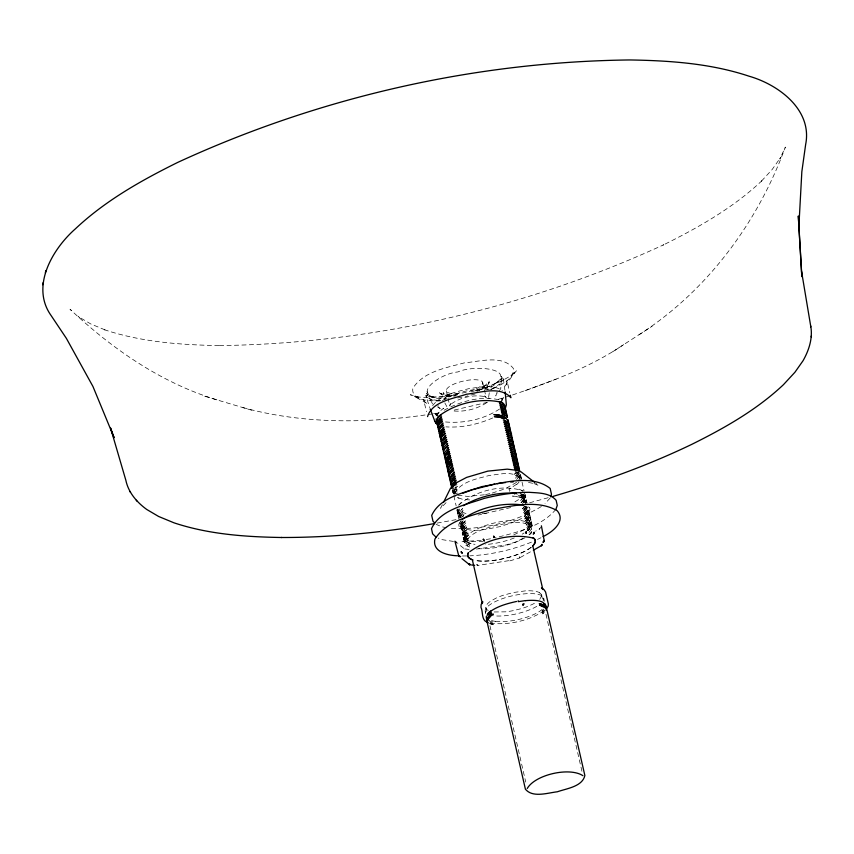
<?xml version="1.0" encoding="UTF-8"?>
<svg xmlns="http://www.w3.org/2000/svg" width="854" height="854" viewBox="0 0 854 854"><rect width="100%" height="100%" fill="white"/><g stroke="black" fill="none" stroke-linecap="round" stroke-linejoin="round"><path stroke-width="0.64" stroke-dasharray="4.27 3.2" d="M486.695 611.517L485.809 606.788L487.303 603.991A28.449 8.786 -12.9 0 1 490.879 600.981L496.27 598.014A28.983 8.956 -12.9 0 1 503.027 595.323L513.286 592.537L525.488 590.851A28.865 8.914 -12.9 0 1 532.063 590.883L535.704 591.363A28.63 8.85 -12.9 0 1 539.675 592.74M509.774 560.886L519.371 558.068L519.499 556.979M437.921 407.219L438.081 405.415M497.092 392.146L495.758 395.936L497.871 393.075M501.778 400.227L501.96 398.21L502.451 400.377M541.671 595.654L539.792 599.369M489.278 392.787L488.52 398.028L488.627 396.768L489.054 398.637M478.005 565.231L476.724 564.537L477.664 565.433L509.571 560.555L509.422 561.067M477.386 565.423L477.023 564.996L477.386 565.444M519.499 557.972L519.627 556.925M459.516 522.541L458.758 524.751L459.217 526.897L458.908 525.541C470.447 534.23 486.983 528.861 500.028 526.619C510.5 522.915 524.858 520.417 530.003 509.368L529.544 507.223L529.854 508.578L527.964 506.71M506.134 384.631L506.998 380.735L509.774 392.819M457.915 508.888L457.125 510.532L457.466 512.816L458.908 514.727L463.21 516.638L460.455 515.272L459.078 513.435L458.747 511.354L459.9 508.973M453.655 487.741L452.449 490.217L453.282 494.53M455.257 488.659L454.093 491.029L455.801 494.946M454.574 493.078C461.566 481.261 477.29 478.763 489.555 475.4C499.238 474.546 511.952 470.49 519.883 477.952L520.182 479.895M460.37 511.012L459.217 513.393L460.925 517.3M460.84 513.062L459.687 515.432L460.007 517.513M460.157 517.471L461.309 515.09M461.555 523.587L462.708 521.218M463.178 523.246L462.025 525.626L462.345 527.697L463.722 529.544L466.476 530.921L462.174 529L460.733 527.089L460.37 524.815L463.114 520.63M461.309 528.893L465.857 522.84L464.811 523.865M463.637 525.295L462.484 527.665L462.815 529.747L464.192 531.583L466.946 532.96L462.644 531.039L461.181 529.01M463.423 531.743L464.576 529.373M465.046 531.412L463.893 533.782L464.683 537.903L466.06 539.739L468.814 541.116L464.512 539.194L463.071 537.283L462.708 535.01L463.914 532.533L467.255 528.957L466.22 529.982M464.352 535.821L467.714 530.996L463.178 537.049L463.541 539.322L464.982 541.233L469.284 543.155L466.53 541.778L465.142 539.931L464.822 537.86L465.974 535.49M464.106 541.126L468.654 535.074L467.618 536.098M466.444 537.529L465.291 539.899L465.611 541.98L466.999 543.817L469.743 545.194L465.441 543.272L463.978 541.244M452.919 492.256L457.466 486.204L456.42 487.228M459.377 517.866L463.519 512.646L462.484 513.67M461.117 520.299L459.911 522.765L460.274 525.05L461.704 526.961L466.006 528.882L463.263 527.505L461.875 525.669L461.085 521.548M458.779 510.105L457.563 512.581L457.936 514.855L461.288 517.727M442.351 504.725L440.6 508.258L446.247 502.494M436.01 415.994L439.159 411.788L443.642 408.191L442.703 409.279M436.768 415.599L440.194 410.763M517.129 473.981L518.314 471.728M519.969 472.55L515.421 478.347L518.784 473.767L518.495 471.814M520.428 474.589L516.926 479.372M519.67 478.977L520.897 476.628L520.566 474.472L517.257 471.846M520.139 481.015L521.367 478.667C521.677 475.283 518.036 473.789 515.378 472.945L517.962 474.248L519.424 475.891L519.712 477.845M523.438 494.092L520.075 498.672L513.286 502.867M525.082 494.914L520.534 500.711L523.908 496.131L523.609 494.178M523.192 500.412L524.367 498.17L524.078 496.217L522.733 494.509L520.033 493.26M523.651 502.451L524.836 500.209L523.203 496.558L514.428 494.22M525.253 503.369L526.491 501.031C526.64 496.131 520.374 495.341 516.809 494.402M525.061 508.568L526.235 506.326M525.52 510.607L526.704 508.365L526.416 506.411L524.954 504.757M527.889 507.148L523.342 512.944L524.377 511.93M526.459 514.684L527.644 512.443L527.345 510.489L523.299 507.532L527.441 509.379L528.978 511.226M528.818 511.226L524.271 517.022L525.317 516.008M526.929 516.723L528.103 514.482L527.815 512.528L523.769 509.571C526.427 510.414 530.067 511.92 529.758 515.304L525.21 521.1L526.245 520.086M527.388 518.762L528.573 516.521L528.284 514.567L524.239 511.61C526.897 512.453 530.537 513.959 530.227 517.343L525.68 523.139L529.042 518.559L528.754 516.606L527.292 514.951L524.698 513.649C527.366 514.492 530.996 515.997 530.686 519.381L526.139 525.178L527.185 524.164M528.327 522.84L529.512 520.598M528.797 524.879L529.971 522.637L529.213 518.645L525.167 515.688C527.836 516.531 531.466 518.036 531.156 521.42L526.608 527.217L527.644 526.203M529.256 526.918L530.441 524.676L530.153 522.723L526.107 519.766C528.765 520.609 532.405 522.114 532.095 525.498L528.583 530.281M432.626 405.607C441.048 394.761 456.079 391.954 468.718 388.687C479.628 387.278 492.502 384.108 502.376 390.481M444.165 399.576L447.272 395.882M445.713 397.409L444.838 399.651L443.205 392.594L443.824 393.737L446.877 394.975L455.94 395.466M499.28 391.164L500.754 388.527L501.447 376.272L501.245 378.546L499.771 381.033L502.462 377.852L495.363 383.606L497.508 382.165L491.84 385.229L477.813 390.748M503.839 397.27L500.487 402.426M505.141 386.051L514.919 372.141M540.828 527.206L539.354 529.202L539.92 528.701L535.65 531.124M509.411 491.306L509.987 490.548L508.941 489.257L517.855 483.449M459.74 508.952L457.733 512.656L458.171 514.706L456.442 507.159M518.122 481.112L520.759 476.639L520.321 474.6L524.068 490.943M550.136 498.053L545.033 503.561M555.858 509.411C540.902 527.003 516.499 532.437 495.021 537.881M543.891 609.19L541.938 611.186L543.859 609.489M543.347 611.539L544.212 610.546M544.5 611.902L542.546 613.898L544.489 612.211M513.649 373.945L516.617 370.625L509.817 376.635L512.912 374.564L501.693 380.991L487.431 386.905L476.745 390.331M458.609 505.173C475.411 490.698 502.067 483.62 523.353 490.975M458.972 504.895L461.181 502.451M461.768 517.14L463.989 514.684L462.943 515.709M516.67 471.942L514.482 474.269L515.528 473.255M518.271 472.86L514.951 476.308L515.987 475.294M516.617 479.617L519.253 475.806L518.954 473.853L514.909 470.906M516.819 484.474L518.997 482.147M522.509 503.775L526.021 498.992L525.69 496.836L522.402 494.188M524.591 506.529L522.402 508.867L524.964 506.219M526.192 507.447L522.872 510.905L523.908 509.891M528.274 530.515L530.91 526.715L530.612 524.762L526.566 521.805C529.234 522.648 532.864 524.153 532.554 527.537L529.053 532.32M529.202 534.604L531.754 531.957L530.195 530.996L531.369 528.765L531.081 526.811C521.089 518.485 505.91 523.94 494.349 525.744C484.218 529.096 471.248 531.807 465.761 541.948L467.469 545.855L470.223 547.233L465.91 545.311L464.469 543.4L463.647 539.087L468.184 533.035L467.149 534.06M530.654 533.045L531.754 531.957M455.961 485.189L456.997 484.165M461.555 509.592L462.59 508.568L459.249 512.133L458.032 514.61L458.406 516.894M462.014 511.631L463.049 510.607L459.708 514.183L458.502 516.659L458.844 518.816M464.352 521.826L465.387 520.801L460.84 526.843L461.672 531.167L463.114 533.077L467.416 534.999L464.661 533.622L463.274 531.775M465.75 527.943L466.786 526.918L463.444 530.494L462.238 532.971L462.601 535.244L464.042 537.155L468.344 539.077L465.59 537.7L464.213 535.853M522.05 501.736L521.004 502.75L524.324 499.291L525.552 496.953L525.221 494.797M525.776 518.047L524.74 519.061L529.288 513.265L528.487 509.069L524.281 505.984M528.114 528.242L527.078 529.256L531.626 523.459C531.935 520.075 528.295 518.57 525.637 517.727L529.683 520.684M544.19 610.856L542.247 612.542L543.048 611.902M516.563 482.371L505.109 488.808L492.192 493.078M639.027 334.747C706.578 291.331 756.815 223.876 784.655 148.959L785.402 147.101L779.777 159.004L780.823 157.179L772.133 169.54L760.455 182.222L761.821 180.813C732.924 208.056 698.006 227.772 662.629 245.311L663.825 244.724C524.826 308.732 371.842 343.692 218.795 345.592L220.151 345.603C181.219 344.941 141.721 342.155 104.551 329.783L106.398 330.466L90.812 323.976L78.056 316.471L79.796 317.667M544.35 610.727C528.722 620.858 509.037 625.309 490.559 623.217M446.941 396.107L449.204 394.527M442.393 400.643C456.933 391.687 475.027 387.47 492 389.872M486.641 402.725C476.447 409.386 463.487 412.375 451.414 410.71M499.537 409.023C483.748 419.538 463.765 423.669 444.987 421.908M512.56 394.954C551.022 381.685 589.858 367.636 623.708 344.589M612.681 351.752L652.178 326.196M541.383 506.507C513.98 522.819 481.122 530.281 449.343 528.274M444.112 410.23C460.776 401.241 481.208 395.306 499.996 400.024M522.968 538.255L516.745 541.671L506.144 544.959L476.457 549.047M529.021 534.85L531.327 533.547M519.595 557.833L519.766 557.118M530.419 551.855L519.125 558.132M524.932 537.817C510.916 545.514 494.637 549.079 478.699 548.748M480.631 389.755C484.282 387.727 489.886 385.101 489.588 380.179L488.456 383.393L488.99 382.645L487.122 384.46L481.144 388.111L475.059 390.588M484.25 387.502L487.602 389.168C524.634 368.287 473.394 364.348 457.936 371.938C437.184 373.913 406.76 398.818 446.717 398.882M440.611 400.772C432.028 400.836 411.308 401.86 412.77 388.431C423.435 371.394 446.311 367.818 464.277 362.886C479.574 361.626 502.483 354.346 513.51 368.608C514.183 380.393 499.014 385.271 490.559 389.691L499.857 384.012L499.12 384.663L503.486 379.283L503.07 380.318L503.273 377.948L504.97 390.577M537.518 539.418L540.956 537.742M475.795 390.972L483.876 386.595L486.193 384.14L486.31 382.827L487.912 389.894L487.602 389.168M476.927 391.367L479.702 390.161M490.527 389.68L495.875 387.342M492.715 417.958C478.101 424.353 461.95 427.961 445.959 426.861M513.724 534.914L525.349 529.128L530.718 524.025L528.743 526.822C531.519 524.356 530.227 519.969 526.715 519.093M531.412 542.151C511.824 550.019 490.922 554.801 469.817 555.847M525.007 390.748L556.221 379.101M498.352 399.32L510.137 395.733M475.112 393.972L465.345 396.512M471.194 391.847L474.525 390.94M487.517 402.309L453.218 410.304M529.651 502.76L551.449 496.825M510.703 507.575L478.155 515.069M485.606 494.583L489.993 493.58M457.616 394.815L443.151 396.939L427.843 397.74L415.108 396.736L418.834 397.259L410.294 394.729L416.699 397.377L414.425 396.437L427.427 403.664L424.854 401.839L423.648 399.629L426.424 411.713M437.109 523.096L459.303 519.061M453.698 396.213L456.015 395.829M457.648 397.921L462.035 397.195M484.367 494.786L467.65 496.42L457.957 495.224M486.278 539.493L492.598 538.436M432.402 413.902C369.035 423.605 303.191 424.555 241.084 407.07M433.618 413.72L438.476 412.984M482.275 513.681L488.691 512.806L488.541 512.283M457.53 394.697L446.119 394.996L440.579 393.619L441.39 394.068L439.105 391.623L439.927 393.416L442.297 394.964L451.061 396.459M451.115 396.491L432.402 396.918L434.985 397.291L426.274 395.124L430.096 396.832L427.79 395.199L426.712 393.214L432.839 404.241M481.218 540.326L459.58 541.81M483.279 541.671L472.219 541.468L464.939 539.312L466.647 540.251C463.039 538.522 464.416 533.91 467.095 531.999C460.391 535.864 464.288 543.528 471.12 543.592M435.978 400.921L440.707 400.761L431.206 399.576L432.167 399.843L426.082 396.832L426.904 397.58L425.794 395.519L429.765 407.625M462.462 555.975L467.629 555.954M469.689 499.921L462.74 499.398L454.723 496.452M453.485 541.436L441.753 539.6L438.251 538.084M494.199 611.976L505.376 611.838A28.63 8.85 -12.9 0 0 513.233 610.631L520.94 608.742A29.057 8.978 -12.9 0 0 528.167 606.244L532.394 604.365A28.31 8.753 -12.9 0 0 535.96 602.38M469.017 549.442L464.17 548.866L464.992 549.325L457.68 543.432M481.966 387.097L488.541 389.52M528.498 482.446L532.907 483.321M446.781 527.772L441.667 526.747L436.116 524.345M525.306 502.248L525.018 500.295L523.555 498.64L520.961 497.338L512.517 496.078C517.236 496.59 526.438 496.644 526.95 503.07M465.985 513.596L459.516 511.194L458.139 509.347M71.501 310.6L70.017 309.244C112.525 349.233 162.217 383.606 218.645 400.377M204.768 396.256L253.168 410.657M454.787 485.648L456.217 486.129M455.257 487.687L456.687 488.168L454.851 487.25M525.093 518.517C532.768 518.837 533.366 527.452 527.131 530.58A32.601 10.077 -12.9 0 0 514.322 520.267A32.601 10.077 -12.9 0 0 472.977 531.209A32.601 10.077 -12.9 0 0 474.995 544.372M534.006 483.545L538.789 485.616L535.682 483.204M520.534 494.082L523.716 495.459L525.509 497.231L524.356 492.203M489.363 623.505L494.797 625.149L490.474 623.762M488.744 620.783L492.502 622.064L488.84 620.42M490.143 622.417L492.811 623.431L489.043 622.15M519.093 489.182L521.805 490.431L523.15 492.139M520.502 495.299L524.548 498.256M454.403 488.83L457.157 490.207L453.805 488.766M453.314 490.335L457.616 492.246L454.872 490.869L453.485 489.032M458.086 494.285L455.331 492.907L453.634 489M455.694 493.324L453.784 492.374L452.321 490.335M457.2 497.455L459.025 498.373M461.854 521.388L464.608 522.755L461.267 521.324M460.776 522.883L465.078 524.794L462.324 523.427L460.946 521.591M520.961 497.338L525.018 500.295M526.032 503.262L521.901 501.415L524.484 502.718M522.829 505.493L525.423 506.796L526.886 508.45L527.174 510.404L523.812 514.983L527.121 511.525L528.359 509.187L528.018 507.03M438.134 407.411L440.248 408.522L438.412 407.219M438.796 416.41L433.608 413.187M454.787 493.847L452.983 492.064L453.559 494.583M527.089 502.953L525.573 501.223L521.431 499.376L525.477 502.333M454.253 494.413L452.791 492.384M461.406 523.619L462.793 525.466L465.547 526.843L461.245 524.922L459.772 522.894M444.806 402.874L447.613 408.02M427.117 391.73L427.779 392.947M428.164 393.683L428.815 394.879M431.59 402.127L432.583 403.974M436.757 414.959L435.807 413.208L436.554 416.464M485.798 607.642L486.524 609.18A28.139 8.7 -12.9 0 0 488.253 610.461M543.667 598.035L544.414 601.301M541.532 594.832L542.717 600.01M545.973 614.218L582.364 773.126M482.723 382.592L486.193 397.708L484.538 395.946L486.31 396.939C473.927 393.972 459.399 397.356 449.45 405.287L450.613 403.643L449.802 405.96L446.332 390.833M489.94 625.736L525.744 782.061M485.285 611.592L485.787 613.77M453.848 495.832L456.153 505.899M456.975 510.66L458.438 512.688L462.74 514.599L459.986 513.233L458.609 511.386L458.299 509.315M524.089 532.971A32.601 10.077 -12.9 0 1 522.189 534.166M514.257 537.967A32.601 10.077 -12.9 0 1 485.211 544.564M531.359 547.2A34.672 10.718 -12.9 0 1 500.444 559.349A34.438 10.643 -12.9 0 1 488.435 560.971A34.672 10.718 -12.9 0 1 475.037 560.48M485.659 612.435A29.965 9.255 -12.9 0 1 514.994 595.238A29.965 9.255 -12.9 0 1 543.091 600.928M536.782 606.351A29.965 9.255 -12.9 0 1 493.409 615.734M530.953 547.371A34.512 10.664 -12.9 0 1 475.059 560.363M495.672 621.381A29.484 9.309 -12.7 0 1 490.73 620.25M495.64 621.381A29.42 9.17 -12.5 0 0 517.94 619.63A29.431 9.095 -12.4 0 0 528.391 616.663A29.431 9.02 -12.5 0 0 537.059 612.873A29.431 8.935 -12.6 0 0 542.749 608.817M466.241 392.232A18.66 5.764 -12.9 0 1 447.806 387.812A18.66 5.764 -12.9 0 1 478.945 380.126A18.66 5.764 -12.9 0 1 467.362 391.954M539.611 592.847A28.31 8.753 -12.9 0 1 541.628 595.74M464.106 527.324L462.953 529.704L463.743 533.825L465.131 535.661L467.875 537.038L463.573 535.116L462.142 533.206L461.779 530.921L462.975 528.455L466.316 524.879L464.106 527.324"/><path stroke-width="1.28" d="M486.161 616.801L486.94 619.396M493.943 537.582L493.665 536.024L493.761 537.412M469.38 564.611L470.244 564.772L468.793 563.789L470.618 564.611L469.422 564.643L461.95 558.655M533.238 534.209L534.177 532.352M461.107 551.716C464.48 555.367 459.228 550.061 462.089 553.029M484.517 540.892L483.236 539.28L484.282 540.571M544.222 540.422L544.265 540.988L541.383 525.808M533.334 550.211L541.649 545.514L542.012 544.318L541.361 545.695M437.301 419.72L437.472 417.713M523.022 605.08L523.107 604.098L524.271 603.949M483.311 539.525L483.46 539.173M544.19 541.265L542.877 542.226L544.03 541.585M545.77 606.521L545.332 603.97M546.101 607.877L545.653 605.326L544.073 603.959M281.788 537.486L281.201 537.497C245.109 536.878 208.483 534.294 174.013 522.829L158.641 516.478L146.739 509.464C136.853 502.28 128.388 492.512 125.848 480.268L110.593 428.089L114.084 437.654L92.947 386.478L66.398 338.397L51.091 315.521C30.488 286.602 52.329 249.122 75.376 228.851C104.989 200.936 140.782 180.717 177.024 162.751L178.315 162.132C319.097 97.303 474.034 61.894 629.046 59.961L630.508 59.961C670.401 60.645 710.88 63.495 748.979 76.177C778.464 84.578 812.581 109.739 805.653 144.486L801.842 171.697L798.864 226.47L798.309 215.977L801.564 271.476L810.531 325.075C813.157 337.49 809.144 349.937 803.059 360.708L794.935 372.248L783.438 384.695C756.644 409.952 724.267 428.249 691.473 444.507L690.95 444.753C646.521 466.038 599.999 482.691 552.73 496.473M526.107 533.003L526.31 532.149L526.235 533.003M534.156 532.853L533.867 533.718M42.7 284.766L43.18 282.546M45.347 272.853L45.828 270.665M541.852 545.279L541.457 545.642M487.687 618.734L487.944 617.794M486.716 617.175L486.449 619.086L487.239 620.762M493.932 536.525L493.911 537.369M550.574 496.793L551.471 494.274L550.179 488.435C531.69 473.885 502.728 483.044 481.635 486.652C464.17 492.822 440.248 496.975 431.697 515.4L432.978 521.239L434.547 522.787M555.858 509.411L557.267 505.44L556.146 500.316C549.634 492.651 538.372 493.014 529.181 492.31C513.937 492.32 498.8 494.744 484.037 498.448C465.665 504.927 440.504 509.304 431.494 528.679L432.615 533.803L435.914 537.07M546.026 610.194C548.161 606.041 542.343 603.981 539.216 603.703L540.176 603.895M459.388 556.573L460.712 556.637L458.79 555.922L454.936 541.233L456.762 542.706M438.241 421.705L441.582 416.88L438.241 420.456L437.056 422.922L437.397 425.207M438.71 423.744L442.052 418.919L438.71 422.495L437.526 424.972L437.867 427.246M439.639 427.822L442.98 422.997L439.639 426.573L438.465 429.05L438.807 431.323M441.016 433.939L444.39 429.114L441.048 432.69L439.842 435.166L440.205 437.44M441.486 435.978L442.639 433.608M442.425 440.056L445.788 435.23L441.24 441.283L442.073 445.596M443.354 444.133L446.717 439.308L442.18 445.361L442.543 447.635L443.984 449.546M445.692 454.328L449.055 449.503L444.507 455.556M446.631 458.406L447.784 456.036M447.09 460.445L450.453 455.62L447.122 459.196L445.916 461.672L446.279 463.946M447.56 462.484L448.713 460.114M448.03 464.523L449.183 462.153M449.898 472.678L453.26 467.853L449.919 471.429L448.713 473.906L449.076 476.19M450.827 476.756L454.189 471.931L449.652 477.984L450.474 482.296M451.766 480.845L452.919 478.464M452.695 484.923L453.848 482.542M441.71 443.322L446.258 437.269L445.222 438.294M447.315 467.789L451.862 461.736L449.652 464.192M450.111 480.023L454.659 473.97L453.623 474.995M451.979 488.178L456.527 482.126L454.317 484.581M440.547 431.9L441.71 429.53M443.514 502.376L450.506 488.242L455.94 482.99L466.647 477.386L487.794 471.13L507.255 469.145L517.759 470.447L521.196 471.931L534.647 482.393M488.296 619.15L490.559 616.108M487.57 617.517L487.036 621.317M526.032 533.227L526.032 532.17M505.12 409.087L506.358 404.913L505.152 391.89M546.88 608.315L548.236 606.02L548.343 603.949L545.599 592.035L544.147 589.815L541.447 588.011L542.728 589.132M443.109 435.647L445.318 433.191L441.977 436.768L440.771 439.244L441.134 441.518M445.916 447.88L448.126 445.425L444.785 449.001L443.578 451.478L443.941 453.752M447.315 453.997L449.524 451.542L446.183 455.118L444.977 457.595L445.34 459.868M450.581 468.27L452.791 465.814L449.45 469.39L448.243 471.867L448.606 474.141M453.389 480.503L455.598 478.048L452.257 481.624L451.051 484.101L451.414 486.374M488.349 616.46L491.434 613.695L489.214 615.787M488.894 614.432L491.125 612.339L489.064 614.026M440.077 415.866L441.112 414.841L437.771 418.417L436.597 420.894L436.938 423.168M441.486 421.983L442.521 420.958L439.18 424.534L437.995 427L438.337 429.284M442.415 426.061L443.45 425.036L440.109 428.612L438.924 431.078L439.266 433.362M442.884 428.1L443.92 427.075L439.362 433.127L439.735 435.401L441.176 437.312M443.813 432.177L444.849 431.153L441.518 434.729L440.312 437.205L440.675 439.479M446.151 442.372L447.186 441.347L443.845 444.923L442.639 447.4L443.002 449.674M446.621 444.411L447.656 443.386L444.315 446.962L443.109 449.439L443.472 451.713M447.549 448.489L448.585 447.464L444.048 453.517L444.87 457.829M448.958 454.606L449.994 453.581L445.446 459.633L445.809 461.907L447.25 463.818M449.887 458.683L450.923 457.659L447.581 461.235L446.375 463.711L446.738 465.985M450.357 460.722L451.392 459.698L446.845 465.75L447.677 470.063L449.119 471.974M451.286 464.8L452.321 463.775L448.99 467.351L447.784 469.828L448.147 472.102M452.684 470.917L453.73 469.892L450.389 473.468L449.183 475.945L449.546 478.219M454.093 477.034L455.129 476.009L450.581 482.062L450.944 484.346L452.385 486.257M455.022 481.112L456.057 480.087L452.716 483.663L451.52 486.139L451.851 488.307M437.696 417.03C455.065 403.163 480.45 397.249 502.099 402.437L500.455 401.519M469.775 551.695C487.388 539.098 511.514 533.184 532.779 537.977M487.986 613.289C496.025 606.564 506.507 603.735 516.531 601.462M488.766 612.66L490.826 610.984M462.334 519.413C479.713 507.308 502.526 502.184 523.47 505.034M491.787 615.051L493.228 613.994L488.648 617.826L487.068 621.808L525.402 789.171C532.629 798.063 547.521 792.907 557.363 791.775C566.672 788.498 582.353 786.673 584.862 775.507L546.688 608.838L544.692 606.671L539.493 605.08L545.076 607.76M463.498 505.653C479.169 496.323 497.967 492.053 516.147 493.206M543.037 536.59C551.962 532.362 566.448 521.452 557.16 510.681C537.54 499.451 512.976 505.92 491.989 509.475C471.931 515.506 447.005 520.278 434.921 539.066C431.921 552.058 448.126 555.58 457.637 555.773M483.513 539.728L484.069 540.667M463.017 493.185L471.28 490.132M472.454 489.694L494.712 484.111M434.505 523.566C383.894 532.352 332.59 537.614 281.201 537.497M497.049 483.727L500.54 483.14M525.573 600.586L518.229 601.654L518.175 600.704M526.149 531.871L526.096 531.615M501.704 482.948L505.536 482.553M510.66 482.019L513.158 481.934M471.621 565.038L474.653 565.327M468.91 563.843L469.422 564.643M540.785 604.066L544.799 606.383M500.839 402.405L499.035 401.572L503.294 403.366L504.693 405.148L505.024 407.305M502.205 404.86L499.505 403.611L503.753 405.404L505.152 407.187L505.493 409.344M502.675 406.899L499.964 405.65L504.223 407.443L505.621 409.226L505.952 411.382M503.145 408.938L500.433 407.689L504.693 409.482L506.091 411.265L506.422 413.421M503.604 410.977L500.903 409.728L505.162 411.521L506.561 413.304L507.361 417.499M504.073 413.016L501.373 411.767L505.621 413.56L507.052 415.46M504.543 415.055L501.832 413.806L506.091 415.599L507.489 417.382M504.682 420.424L508.888 423.499L509.219 425.655M503.241 419.922L505.824 421.225M506.294 423.264L503.7 421.961C506.369 422.815 509.998 424.31 509.689 427.694M506.753 425.303L504.17 424C506.838 424.854 510.468 426.349 510.158 429.733M507.223 427.342L504.639 426.039C507.297 426.893 510.938 428.388 510.628 431.772M508.162 431.419L505.568 430.117L509.71 431.975L511.258 433.811M508.621 433.458L506.038 432.156C508.696 433.01 512.336 434.505 512.026 437.888M509.091 435.497L506.507 434.195C509.165 435.049 512.806 436.543 512.496 439.927M509.56 437.536L506.977 436.234C509.635 437.088 513.275 438.582 512.955 441.966M510.489 441.614L507.906 440.312C510.564 441.166 514.204 442.66 513.894 446.044M510.564 445.265L508.845 444.39C511.503 445.244 515.143 446.738 514.823 450.122M511.898 447.731L509.304 446.428C511.973 447.282 515.602 448.777 515.293 452.161M512.357 449.77L509.774 448.467C513.51 449.279 516.702 452.076 516.232 456.239M512.827 451.809L510.244 450.506L514.375 452.364L515.923 454.2M513.297 453.848L510.713 452.545C513.371 453.399 517.012 454.894 516.691 458.278M514.225 457.925L511.642 456.623C514.3 457.477 517.94 458.972 517.631 462.356M514.695 459.975L512.112 458.673C514.77 459.516 518.41 461.011 518.1 464.395M515.635 464.053L513.04 462.751C515.709 463.594 519.339 465.088 519.029 468.472M516.563 468.131L513.98 466.828L518.111 468.675L519.659 470.511M518.581 470.714L514.45 468.867L517.033 470.17M487.111 622.203C481.165 620.047 483.225 611.912 480.983 607.311L481.154 604.451L482.745 601.643L482.339 603.597L472.294 559.551M523.064 605.272L523.107 604.098M437.526 424.406L435.786 423.05M468.995 564.259L468.835 563.821M458.972 556.189L458.715 555.676L459.11 556.37M487.549 622.118L488.328 622.854M543.849 604.333L544.5 605.038M506.902 419.73L508.429 421.46L508.76 423.616M509.155 431.035L505.109 428.078C508.845 428.889 512.037 431.686 511.557 435.85M511.482 441.23L507.436 438.273C510.105 439.127 513.734 440.621 513.425 444.005M512.421 445.308L508.376 442.351C511.034 443.205 514.674 444.699 514.364 448.083M515.218 457.541L511.172 454.584C513.841 455.438 517.471 456.933 517.161 460.317M516.627 463.658L512.581 460.712C515.24 461.555 518.88 463.049 518.559 466.433M517.556 467.736L513.51 464.789C516.168 465.633 519.808 467.127 519.499 470.511M129.915 491.509L130.481 492.278M136.266 500.241L136.832 500.999M430.17 408.885L434.835 421.278M502.504 402.971L503.454 404.732M434.75 421.139L435.86 423.189M534.049 532.298L534.198 532.885M542.845 589.538L532.715 545.525M510.329 395.263L510.895 397.708C500.476 385.752 480.322 392.616 466.572 394.217C453.228 398.733 432.241 401.316 427.544 416.603M582.951 775.71C569.618 766.796 535.127 774.61 527.228 788.52M507.981 419.538L508.29 421.577M436.127 418.844L436.437 421.011M798.949 227.783L801.799 276.45M810.702 325.961L810.756 326.933M811.247 336.092L811.3 337.063M801.564 271.476L801.831 276.589M533.152 537.732A34.672 10.718 -12.9 0 1 532.757 545.962M472.999 559.978A34.672 10.718 -12.9 0 1 468.387 552.666M532.875 537.668A34.512 10.664 -12.9 0 1 533.59 544.873M471.483 559.295A34.512 10.664 -12.9 0 1 468.547 552.613M487.047 615.83A29.42 9.298 -13.1 0 1 487.837 613.898M544.115 603.5A29.431 8.871 -12.9 0 0 542.568 602.187A29.442 8.882 -13 0 0 525.509 600.661M499.195 416.933L494.327 416.624L499.131 416.965L504.533 418.748L499.195 416.933M498.672 414.916L493.858 414.585L502.301 415.845L505.002 417.104L506.347 418.802L504.949 417.126L498.672 414.916"/></g></svg>
